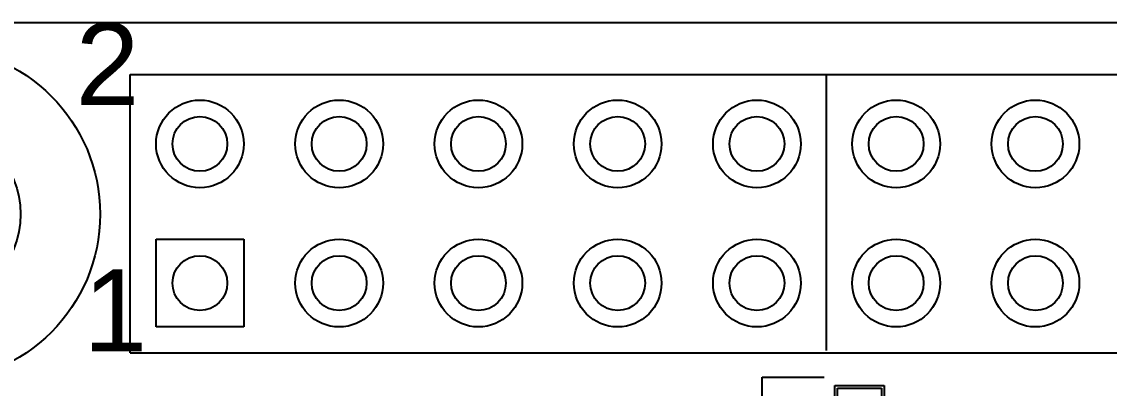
# Model space of a CAD drawing. Header units: inches. Extents: x -5 to 125, y -8 to 83.
# Drawn here: x 5.12 to 24.96, y 68.32 to 75.01 of the extents above; entities that cross this region are included whole.
import ezdxf

# ---------------------------------------------------------------- set-up
doc = ezdxf.new("R2010")
doc.units = ezdxf.units.IN
for name, color, linetype in [('Bottom Solder', 6, 'Continuous'), ('Keep-Out Layer', 6, 'Continuous'), ('Top Overlay', 2, 'Continuous'), ('Top Paste', 8, 'Continuous'), ('Top Solder', 216, 'Continuous')]:
    doc.layers.add(name, color=color, linetype=linetype)
doc.styles.add('Arial', font='', dxfattribs={"height": 0.2})
doc.styles.get('Arial').set_extended_font_data('Arial')

# ---------------------------------------------------------------- blocks, each defined once
blk = doc.blocks.new('HEADER2_20_2_54_SPZ_66')
at = {"layer": 'Bottom Solder'}
for p, q in [((-24.93, -0.47), (-23.33, -0.47)), ((-24.93, -2.07), (-24.93, -0.47)), ((-23.33, -0.47), (-23.33, -2.07)), ((-23.33, -2.07), (-24.93, -2.07))]:
    blk.add_line(p, q, dxfattribs=at)
for centre, radius in [((-24.13, 1.27), 0.8), ((-21.59, 1.27), 0.8), ((-19.05, 1.27), 0.8), ((-16.51, 1.27), 0.8), ((-13.97, 1.27), 0.8), ((-11.43, 1.27), 0.8), ((-8.89, 1.27), 0.8), ((-24.13, 1.27), 0.5), ((-21.59, 1.27), 0.5), ((-19.05, 1.27), 0.5), ((-16.51, 1.27), 0.5), ((-13.97, 1.27), 0.5), ((-11.43, 1.27), 0.5), ((-8.89, 1.27), 0.5), ((-21.59, -1.27), 0.8), ((-19.05, -1.27), 0.8), ((-16.51, -1.27), 0.8), ((-13.97, -1.27), 0.8), ((-11.43, -1.27), 0.8), ((-8.89, -1.27), 0.8), ((-24.13, -1.27), 0.5), ((-21.59, -1.27), 0.5), ((-19.05, -1.27), 0.5), ((-16.51, -1.27), 0.5), ((-13.97, -1.27), 0.5), ((-11.43, -1.27), 0.5), ((-8.89, -1.27), 0.5)]:
    blk.add_circle(centre, radius, dxfattribs=at)
at = {"layer": 'Top Overlay'}
for p, q in [((-25.4, -2.54), (-25.4, 2.54)), ((-25.4, 2.54), (25.4, 2.54)), ((-12.7, -2.502), (-12.7, 2.54)), ((-25.4, -2.54), (25.4, -2.54))]:
    blk.add_line(p, q, dxfattribs=at)
at = {"layer": 'Top Solder'}
for p, q in [((-24.93, -0.47), (-23.33, -0.47)), ((-24.93, -2.07), (-24.93, -0.47)), ((-23.33, -0.47), (-23.33, -2.07)), ((-23.33, -2.07), (-24.93, -2.07))]:
    blk.add_line(p, q, dxfattribs=at)
for centre, radius in [((-24.13, 1.27), 0.8), ((-21.59, 1.27), 0.8), ((-19.05, 1.27), 0.8), ((-16.51, 1.27), 0.8), ((-13.97, 1.27), 0.8), ((-11.43, 1.27), 0.8), ((-8.89, 1.27), 0.8), ((-24.13, 1.27), 0.5), ((-21.59, 1.27), 0.5), ((-19.05, 1.27), 0.5), ((-16.51, 1.27), 0.5), ((-13.97, 1.27), 0.5), ((-11.43, 1.27), 0.5), ((-8.89, 1.27), 0.5), ((-21.59, -1.27), 0.8), ((-19.05, -1.27), 0.8), ((-16.51, -1.27), 0.8), ((-13.97, -1.27), 0.8), ((-11.43, -1.27), 0.8), ((-8.89, -1.27), 0.8), ((-24.13, -1.27), 0.5), ((-21.59, -1.27), 0.5), ((-19.05, -1.27), 0.5), ((-16.51, -1.27), 0.5), ((-13.97, -1.27), 0.5), ((-11.43, -1.27), 0.5), ((-8.89, -1.27), 0.5)]:
    blk.add_circle(centre, radius, dxfattribs=at)
at = {"layer": 'Top Overlay', "style": 'Arial'}
for s, p in [('2', (-26.398, 1.978)), ('1', (-26.256, -2.518))]:
    blk.add_text(s, height=1.5, rotation=360, dxfattribs=at).set_placement(p)
blk = doc.blocks.new('HOLE_3_2MM_78')
at = {"layer": 'Bottom Solder'}
for radius in [3.05, 1.6]:
    blk.add_circle((0, 0), radius, dxfattribs=at)
at = {"layer": 'Top Solder'}
for radius in [3.05, 1.6]:
    blk.add_circle((0, 0), radius, dxfattribs=at)
blk = doc.blocks.new('SOT323_262')
at = {"layer": 'Top Overlay'}
for p, q in [((0.127, 0.686), (-0.14, 0.686)), ((-1.1, 0), (-1.1, 0.457)), ((1.1, 0), (1.1, 0.457)), ((-1.1, -0.675), (-1.1, 0)), ((1.1, -0.675), (1.1, 0)), ((-0.544, -0.675), (-1.1, -0.675)), ((1.1, -0.675), (0.557, -0.675))]:
    blk.add_line(p, q, dxfattribs=at)
at = {"layer": 'Top Paste'}
for p, q in [((-0.9, 0.7), (-0.9, 1.5)), ((-0.9, 1.5), (-0.4, 1.5)), ((-0.4, 1.5), (-0.4, 0.7)), ((0.4, 0.7), (0.4, 1.5)), ((0.4, 1.5), (0.9, 1.5)), ((0.9, 1.5), (0.9, 0.7)), ((-0.4, 0.7), (-0.9, 0.7)), ((0.9, 0.7), (0.4, 0.7)), ((-0.25, -1.5), (-0.25, -0.7)), ((-0.25, -0.7), (0.25, -0.7)), ((0.25, -0.7), (0.25, -1.5)), ((0.25, -1.5), (-0.25, -1.5))]:
    blk.add_line(p, q, dxfattribs=at)
at = {"layer": 'Top Solder'}
for p, q in [((-0.95, 0.65), (-0.95, 1.55)), ((-0.95, 1.55), (-0.35, 1.55)), ((-0.35, 1.55), (-0.35, 0.65)), ((0.35, 0.65), (0.35, 1.55)), ((0.35, 1.55), (0.95, 1.55)), ((0.95, 1.55), (0.95, 0.65)), ((-0.35, 0.65), (-0.95, 0.65)), ((0.95, 0.65), (0.35, 0.65)), ((-0.3, -1.55), (-0.3, -0.65)), ((-0.3, -0.65), (0.3, -0.65)), ((0.3, -0.65), (0.3, -1.55)), ((0.3, -1.55), (-0.3, -1.55))]:
    blk.add_line(p, q, dxfattribs=at)

msp = doc.modelspace()

# ---------------------------------------------------------------- linework, layer by layer
at = {"layer": 'Keep-Out Layer'}
msp.add_line((3, 75), (117, 75), dxfattribs=at)

# ---------------------------------------------------------------- block references
for name, p in [('HEADER2_20_2_54_SPZ_66', (32.5, 71.513)), ('HOLE_3_2MM_78', (3.5, 71.5))]:
    msp.add_blockref(name, p)
at = {"rotation": 270}
msp.add_blockref('SOT323_262', (19.301, 67.426), dxfattribs=at)

doc.saveas('drawing.dxf')
